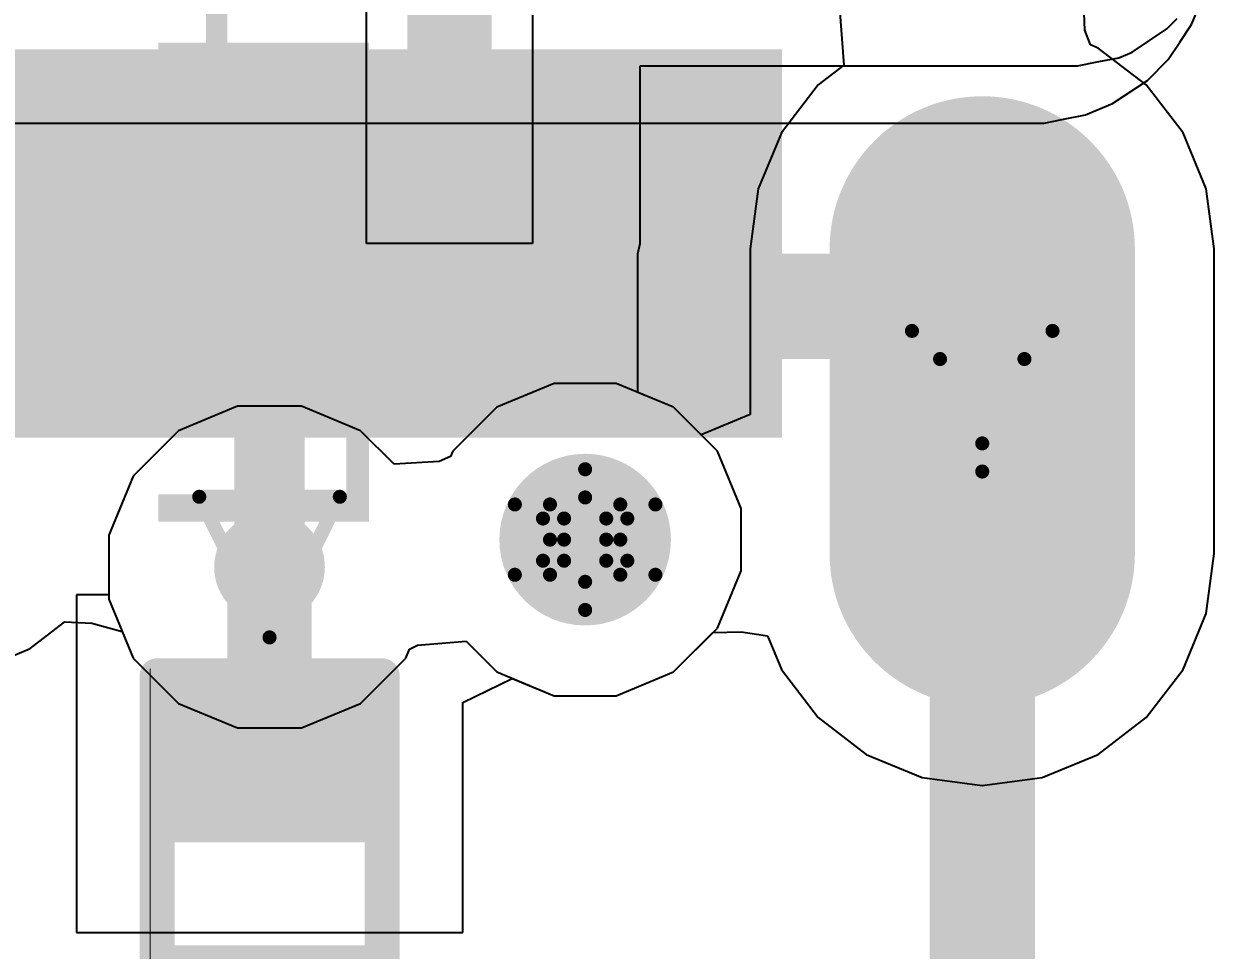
# Model space of a CAD drawing. Header units: inches. Extents: x -5 to 234, y -4 to 104.
# Drawn here: x 32.022 to 36.323, y -0.122 to 3.225 of the extents above; entities that cross this region are included whole.
import ezdxf

# ---------------------------------------------------------------- set-up
doc = ezdxf.new("R2010")
doc.units = ezdxf.units.IN
for name, color, linetype in [('Bottom Layer', 5, 'Continuous'), ('Bottom Overlay', 54, 'Continuous'), ('Bottom Paste', 16, 'Continuous'), ('Bottom Solder', 6, 'Continuous'), ('Drill Drawing', 1, 'Continuous'), ('GND', 16, 'Continuous'), ('Multi-Layer', 9, 'Continuous'), ('Pad Holes', 156, 'Continuous'), ('POWER', 76, 'Continuous'), ('Top Layer', 1, 'Continuous'), ('Top Overlay', 2, 'Continuous'), ('Top Paste', 8, 'Continuous'), ('Top Solder', 216, 'Continuous'), ('Via Holes', 16, 'Continuous')]:
    doc.layers.add(name, color=color, linetype=linetype)
doc.styles.add('Arial', font='', dxfattribs={"height": 0.2})
doc.styles.get('Arial').set_extended_font_data('Arial')

# ---------------------------------------------------------------- blocks, each defined once
blk = doc.blocks.new('TYPE_C_31_M_12__19')
at = {"layer": 'Bottom Layer'}
h = blk.add_hatch(color=5, dxfattribs=at)
edge = h.paths.add_edge_path()
edge.add_arc((4.325, 1.255), 0.45, 180, 360)
edge.add_line((4.775, 1.255), (4.775, 2.355))
edge.add_arc((4.325, 2.355), 0.45, 0, 180)
edge.add_line((3.875, 2.355), (3.875, 1.255))
at = {"layer": 'Bottom Solder'}
h = blk.add_hatch(color=6, dxfattribs=at)
edge = h.paths.add_edge_path()
edge.add_arc((4.325, 1.255), 0.5516, 180, 360)
edge.add_line((4.8766, 1.255), (4.8766, 2.355))
edge.add_arc((4.325, 2.355), 0.5516, 0, 180)
edge.add_line((3.7734, 2.355), (3.7734, 1.255))
h = blk.add_hatch(color=6, dxfattribs=at)
edge = h.paths.add_edge_path()
edge.add_arc((2.89, 1.305), 0.1016, 0, 360)
at = {"layer": 'GND'}
h = blk.add_hatch(color=16, dxfattribs=at)
edge = h.paths.add_edge_path()
edge.add_arc((4.325, 1.255), 0.45, 180, 360)
edge.add_line((4.775, 1.255), (4.775, 2.355))
edge.add_arc((4.325, 2.355), 0.45, 0, 180)
edge.add_line((3.875, 2.355), (3.875, 1.255))
at = {"layer": 'Multi-Layer'}
h = blk.add_hatch(color=9, dxfattribs=at)
edge = h.paths.add_edge_path()
edge.add_arc((4.325, 1.255), 0.45, 180, 360)
edge.add_line((4.775, 1.255), (4.775, 2.355))
edge.add_arc((4.325, 2.355), 0.45, 0, 180)
edge.add_line((3.875, 2.355), (3.875, 1.255))
at = {"layer": 'Pad Holes'}
h = blk.add_hatch(color=7, dxfattribs=at)
edge = h.paths.add_edge_path()
edge.add_arc((4.325, 1.255), 0.3, 180, 360)
edge.add_line((4.625, 1.255), (4.625, 2.355))
edge.add_arc((4.325, 2.355), 0.3, 0, 180)
edge.add_line((4.025, 2.355), (4.025, 1.255))
h = blk.add_hatch(color=7, dxfattribs=at)
edge = h.paths.add_edge_path()
edge.add_arc((2.89, 1.305), 0.31, 0, 360)
at = {"layer": 'POWER'}
h = blk.add_hatch(color=76, dxfattribs=at)
edge = h.paths.add_edge_path()
edge.add_arc((4.325, 1.255), 0.45, 180, 360)
edge.add_line((4.775, 1.255), (4.775, 2.355))
edge.add_arc((4.325, 2.355), 0.45, 0, 180)
edge.add_line((3.875, 2.355), (3.875, 1.255))
at = {"layer": 'Top Layer'}
for points in [[(0.9, 1.775), (0.6, 1.775), (0.6, 2.975), (0.9, 2.975)], [(1.4, 1.775), (1.1, 1.775), (1.1, 2.975), (1.4, 2.975)], [(1.9, 1.775), (1.6, 1.775), (1.6, 2.975), (1.9, 2.975)], [(2.7, 1.775), (2.1, 1.775), (2.1, 2.975), (2.7, 2.975)], [(2.9, 2.975), (3.5, 2.975), (3.5, 1.775), (2.9, 1.775)]]:
    blk.add_hatch(color=1, dxfattribs=at).paths.add_polyline_path(points)
h = blk.add_hatch(color=1, dxfattribs=at)
edge = h.paths.add_edge_path()
edge.add_arc((4.325, 1.255), 0.45, 180, 360)
edge.add_line((4.775, 1.255), (4.775, 2.355))
edge.add_arc((4.325, 2.355), 0.45, 0, 180)
edge.add_line((3.875, 2.355), (3.875, 1.255))
at = {"layer": 'Top Paste'}
for points in [[(0.9, 1.775), (0.6, 1.775), (0.6, 2.975), (0.9, 2.975)], [(1.4, 1.775), (1.1, 1.775), (1.1, 2.975), (1.4, 2.975)], [(1.9, 1.775), (1.6, 1.775), (1.6, 2.975), (1.9, 2.975)], [(2.7, 1.775), (2.1, 1.775), (2.1, 2.975), (2.7, 2.975)], [(2.9, 2.975), (3.5, 2.975), (3.5, 1.775), (2.9, 1.775)]]:
    blk.add_hatch(color=8, dxfattribs=at).paths.add_polyline_path(points)
at = {"layer": 'Top Solder'}
for points in [[(1.0016, 1.6734), (0.4984, 1.6734), (0.4984, 3.0766), (1.0016, 3.0766)], [(1.5016, 1.6734), (0.9984, 1.6734), (0.9984, 3.0766), (1.5016, 3.0766)], [(2.0016, 1.6734), (1.4984, 1.6734), (1.4984, 3.0766), (2.0016, 3.0766)], [(2.8016, 1.6734), (1.9984, 1.6734), (1.9984, 3.0766), (2.8016, 3.0766)], [(2.7984, 3.0766), (3.6016, 3.0766), (3.6016, 1.6734), (2.7984, 1.6734)]]:
    blk.add_hatch(color=216, dxfattribs=at).paths.add_polyline_path(points)
h = blk.add_hatch(color=216, dxfattribs=at)
edge = h.paths.add_edge_path()
edge.add_arc((4.325, 1.255), 0.5516, 180, 360)
edge.add_line((4.8766, 1.255), (4.8766, 2.355))
edge.add_arc((4.325, 2.355), 0.5516, 0, 180)
edge.add_line((3.7734, 2.355), (3.7734, 1.255))
h = blk.add_hatch(color=216, dxfattribs=at)
edge = h.paths.add_edge_path()
edge.add_arc((2.89, 1.305), 0.1016, 0, 360)
at = {"layer": 'Top Overlay'}
blk.add_lwpolyline([(4.4446, -1.181, 0.127, 0.127, 0), (4.4446, 0.4446, 0.127, 0.127, 0)], format="xyseb", dxfattribs=at)
blk.add_lwpolyline([(4.4129, 0.4446, 0.0635, 0.0635, 1), (4.4764, 0.4446, 0.0635, 0.0635, 1)], format="xyseb", close=True, dxfattribs=at)
blk = doc.blocks.new('R___0402_B_53')
at = {"layer": 'Bottom Layer'}
for points in [[(-0.2413, 0.3175), (-0.2413, -0.3175), (-0.6985, -0.3175), (-0.6985, 0.3175)], [(0.6985, 0.3175), (0.6985, -0.3175), (0.2413, -0.3175), (0.2413, 0.3175)]]:
    blk.add_hatch(color=5, dxfattribs=at).paths.add_polyline_path(points)
at = {"layer": 'Bottom Paste'}
for points in [[(-0.2413, 0.3175), (-0.2413, -0.3175), (-0.6985, -0.3175), (-0.6985, 0.3175)], [(0.6985, 0.3175), (0.6985, -0.3175), (0.2413, -0.3175), (0.2413, 0.3175)]]:
    blk.add_hatch(color=16, dxfattribs=at).paths.add_polyline_path(points)
at = {"layer": 'Bottom Solder'}
for points in [[(-0.1863, 0.3725), (-0.1863, -0.3725), (-0.7535, -0.3725), (-0.7535, 0.3725)], [(0.7535, 0.3725), (0.7535, -0.3725), (0.1863, -0.3725), (0.1863, 0.3725)]]:
    blk.add_hatch(color=6, dxfattribs=at).paths.add_polyline_path(points)
at = {"layer": 'Bottom Overlay'}
for points in [[(-0.7874, 0.4064, 0.127, 0.127, 0), (0.7874, 0.4064, 0.127, 0.127, 0)], [(-0.7874, 0.4064, 0.127, 0.127, 0), (-0.7874, -0.4064, 0.127, 0.127, 0)], [(-0.8128, 0.4318, 0.00323, 0.00323, 0), (0.8128, 0.4318, 0.00323, 0.00323, 0)], [(0.7874, 0.4064, 0.127, 0.127, 0), (0.7874, -0.4064, 0.127, 0.127, 0)], [(-0.7874, -0.4064, 0.127, 0.127, 0), (0.7874, -0.4064, 0.127, 0.127, 0)]]:
    blk.add_lwpolyline(points, format="xyseb", dxfattribs=at)
for points in [[(-0.8191, 0.4064, 0.0635, 0.0635, 1), (-0.7556, 0.4064, 0.0635, 0.0635, 1)], [(-0.8191, 0.4064, 0.0635, 0.0635, 1), (-0.7556, 0.4064, 0.0635, 0.0635, 1)], [(-0.8136, 0.4318, 0.00161, 0.00161, 1), (-0.812, 0.4318, 0.00161, 0.00161, 1)], [(0.7556, 0.4064, 0.0635, 0.0635, 1), (0.8191, 0.4064, 0.0635, 0.0635, 1)], [(0.7556, 0.4064, 0.0635, 0.0635, 1), (0.8191, 0.4064, 0.0635, 0.0635, 1)], [(0.812, 0.4318, 0.00161, 0.00161, 1), (0.8136, 0.4318, 0.00161, 0.00161, 1)], [(-0.8191, -0.4064, 0.0635, 0.0635, 1), (-0.7556, -0.4064, 0.0635, 0.0635, 1)], [(-0.8191, -0.4064, 0.0635, 0.0635, 1), (-0.7556, -0.4064, 0.0635, 0.0635, 1)], [(0.7556, -0.4064, 0.0635, 0.0635, 1), (0.8191, -0.4064, 0.0635, 0.0635, 1)], [(0.7556, -0.4064, 0.0635, 0.0635, 1), (0.8191, -0.4064, 0.0635, 0.0635, 1)]]:
    blk.add_lwpolyline(points, format="xyseb", close=True, dxfattribs=at)

msp = doc.modelspace()

# ---------------------------------------------------------------- hatches: boundary and pattern name
at = {"layer": 'Bottom Layer'}
h = msp.add_hatch(color=5, dxfattribs=at)
edge = h.paths.add_edge_path()
edge.add_arc((32.9095, 1.2622), 0.2, 0, 360)
at = {"layer": 'GND'}
h = msp.add_hatch(color=16, dxfattribs=at)
edge = h.paths.add_edge_path()
edge.add_arc((32.9095, 1.2622), 0.2, 0, 360)
at = {"layer": 'POWER'}
h = msp.add_hatch(color=76, dxfattribs=at)
edge = h.paths.add_edge_path()
edge.add_arc((32.9095, 1.2622), 0.2, 0, 360)
at = {"layer": 'Top Layer'}
h = msp.add_hatch(color=1, dxfattribs=at)
edge = h.paths.add_edge_path()
edge.add_arc((32.9095, 1.2622), 0.2, 0, 360)
at = {"layer": 'Via Holes'}
h = msp.add_hatch(color=7, dxfattribs=at)
edge = h.paths.add_edge_path()
edge.add_arc((32.9095, 1.2622), 0.1, 0, 360)

# ---------------------------------------------------------------- linework, layer by layer
at = {"layer": 'Bottom Layer'}
for p, q in [((36.2415, 3.2219), (36.2822, 3.3201)), ((36.1992, 3.1585), (36.2415, 3.2219)), ((36.2415, 3.2219), (36.2415, 3.2219)), ((36.2415, 3.2219), (36.2415, 3.2219)), ((36.1573, 3.0958), (36.1992, 3.1585)), ((36.0821, 3.0206), (36.1573, 3.0958)), ((36.1573, 3.0958), (36.1573, 3.0958)), ((36.1573, 3.0958), (36.1573, 3.0958)), ((35.9561, 2.9364), (36.0821, 3.0206)), ((35.8578, 2.8957), (35.9561, 2.9364)), ((35.7725, 2.8787), (35.8578, 2.8957)), ((35.8578, 2.8957), (35.8578, 2.8957)), ((35.8578, 2.8957), (35.8578, 2.8957)), ((26.7582, 2.8662), (35.6559, 2.8662)), ((35.6559, 2.8662), (35.7091, 2.8662)), ((35.7091, 2.8662), (35.7725, 2.8787)), ((35.7091, 2.8662), (35.7091, 2.8662)), ((35.7091, 2.8662), (35.7091, 2.8662)), ((33.9378, 1.9255), (33.7305, 1.8397)), ((34.1622, 1.9255), (33.9378, 1.9255)), ((34.3695, 1.8397), (34.1622, 1.9255)), ((32.794, 1.8432), (32.5804, 1.7548)), ((33.0251, 1.8432), (32.794, 1.8432)), ((33.2387, 1.7548), (33.0251, 1.8432)), ((33.7305, 1.8397), (33.5719, 1.681)), ((34.5281, 1.681), (34.3695, 1.8397)), ((32.5804, 1.7548), (32.417, 1.5913)), ((33.3598, 1.6336), (33.2387, 1.7548)), ((33.5719, 1.681), (33.5639, 1.6618)), ((34.614, 1.4737), (34.5281, 1.681)), ((33.5223, 1.6437), (33.3598, 1.6336)), ((33.5639, 1.6618), (33.5223, 1.6437)), ((32.417, 1.5913), (32.3285, 1.3778)), ((34.614, 1.2493), (34.614, 1.4737)), ((32.3285, 1.3778), (32.3285, 1.1615)), ((34.5281, 1.042), (34.614, 1.2493)), ((32.3285, 1.1615), (32.2115, 1.1615)), ((32.2115, 1.1615), (32.2115, -0.0577)), ((34.3695, 0.8834), (34.5281, 1.042)), ((34.1622, 0.7975), (34.3695, 0.8834)), ((33.6085, 0.7731), (33.7863, 0.8603)), ((33.7863, 0.8603), (33.9378, 0.7975)), ((33.9378, 0.7975), (34.1622, 0.7975)), ((33.6085, -0.0577), (33.6085, 0.7731)), ((32.2115, -0.0577), (33.6085, -0.0577))]:
    msp.add_line(p, q, dxfattribs=at)
for points in [[(32.9095, 0.5524, 0.3048, 0.3048, 0), (32.9095, 1.2622, 0.3048, 0.3048, 0)], [(32.9095, 0.5524, 0.1778, 0.1778, 0), (32.91, 0.5519, 0.1778, 0.1778, 0)]]:
    msp.add_lwpolyline(points, format="xyseb", dxfattribs=at)
for points in [[(32.8333, 1.2622, 0.1524, 0.1524, 1), (32.9857, 1.2622, 0.1524, 0.1524, 1)], [(32.8333, 0.5524, 0.1524, 0.1524, 1), (32.9857, 0.5524, 0.1524, 0.1524, 1)], [(32.8651, 0.5524, 0.0889, 0.0889, 1), (32.954, 0.5524, 0.0889, 0.0889, 1)], [(32.8655, 0.5519, 0.0889, 0.0889, 1), (32.9544, 0.5519, 0.0889, 0.0889, 1)]]:
    msp.add_lwpolyline(points, format="xyseb", close=True, dxfattribs=at)
at = {"layer": 'Drill Drawing'}
for points in [[(35.231, 2.1155, 0.0508, 0.0508, 0), (35.739, 2.1155, 0.0508, 0.0508, 0)], [(35.231, 2.1155, 0.0508, 0.0508, 0), (35.485, 1.6075, 0.0508, 0.0508, 0)], [(35.485, 1.6075, 0.0508, 0.0508, 0), (35.739, 2.1155, 0.0508, 0.0508, 0)], [(35.3326, 2.0139, 0.0508, 0.0508, 0), (35.6374, 2.0139, 0.0508, 0.0508, 0)], [(35.3326, 2.0139, 0.0508, 0.0508, 0), (35.485, 1.7091, 0.0508, 0.0508, 0)], [(35.485, 1.7091, 0.0508, 0.0508, 0), (35.6374, 2.0139, 0.0508, 0.0508, 0)], [(33.923, 1.4885, 0.0508, 0.0508, 0), (34.05, 1.6155, 0.0508, 0.0508, 0)], [(34.05, 1.6155, 0.0508, 0.0508, 0), (34.177, 1.4885, 0.0508, 0.0508, 0)], [(32.6555, 1.5162, 0.0508, 0.0508, 0), (33.1635, 1.5162, 0.0508, 0.0508, 0)], [(32.6555, 1.5162, 0.0508, 0.0508, 0), (32.9095, 1.0082, 0.0508, 0.0508, 0)], [(32.9095, 1.0082, 0.0508, 0.0508, 0), (33.1635, 1.5162, 0.0508, 0.0508, 0)], [(33.796, 1.4885, 0.0508, 0.0508, 0), (33.923, 1.3615, 0.0508, 0.0508, 0)], [(33.796, 1.4885, 0.0508, 0.0508, 0), (33.923, 1.4885, 0.0508, 0.0508, 0)], [(33.9738, 1.4377, 0.0508, 0.0508, 0), (34.05, 1.5139, 0.0508, 0.0508, 0)], [(34.05, 1.5139, 0.0508, 0.0508, 0), (34.1262, 1.4377, 0.0508, 0.0508, 0)], [(34.177, 1.4885, 0.0508, 0.0508, 0), (34.304, 1.4885, 0.0508, 0.0508, 0)], [(34.177, 1.3615, 0.0508, 0.0508, 0), (34.304, 1.4885, 0.0508, 0.0508, 0)], [(33.8976, 1.4377, 0.0508, 0.0508, 0), (33.9738, 1.3615, 0.0508, 0.0508, 0)], [(33.8976, 1.4377, 0.0508, 0.0508, 0), (33.9738, 1.4377, 0.0508, 0.0508, 0)], [(34.1262, 1.4377, 0.0508, 0.0508, 0), (34.2024, 1.4377, 0.0508, 0.0508, 0)], [(34.1262, 1.3615, 0.0508, 0.0508, 0), (34.2024, 1.4377, 0.0508, 0.0508, 0)], [(33.796, 1.2345, 0.0508, 0.0508, 0), (33.923, 1.3615, 0.0508, 0.0508, 0)], [(33.8976, 1.2853, 0.0508, 0.0508, 0), (33.9738, 1.3615, 0.0508, 0.0508, 0)], [(34.1262, 1.3615, 0.0508, 0.0508, 0), (34.2024, 1.2853, 0.0508, 0.0508, 0)], [(34.177, 1.3615, 0.0508, 0.0508, 0), (34.304, 1.2345, 0.0508, 0.0508, 0)], [(33.8976, 1.2853, 0.0508, 0.0508, 0), (33.9738, 1.2853, 0.0508, 0.0508, 0)], [(33.9738, 1.2853, 0.0508, 0.0508, 0), (34.05, 1.2091, 0.0508, 0.0508, 0)], [(34.05, 1.2091, 0.0508, 0.0508, 0), (34.1262, 1.2853, 0.0508, 0.0508, 0)], [(34.1262, 1.2853, 0.0508, 0.0508, 0), (34.2024, 1.2853, 0.0508, 0.0508, 0)], [(33.796, 1.2345, 0.0508, 0.0508, 0), (33.923, 1.2345, 0.0508, 0.0508, 0)], [(33.923, 1.2345, 0.0508, 0.0508, 0), (34.05, 1.1075, 0.0508, 0.0508, 0)], [(34.05, 1.1075, 0.0508, 0.0508, 0), (34.177, 1.2345, 0.0508, 0.0508, 0)], [(34.177, 1.2345, 0.0508, 0.0508, 0), (34.304, 1.2345, 0.0508, 0.0508, 0)]]:
    msp.add_lwpolyline(points, format="xyseb", dxfattribs=at)
for points in [[(35.2183, 2.1155, 0.0254, 0.0254, 1), (35.2437, 2.1155, 0.0254, 0.0254, 1)], [(35.2183, 2.1155, 0.0254, 0.0254, 1), (35.2437, 2.1155, 0.0254, 0.0254, 1)], [(35.7263, 2.1155, 0.0254, 0.0254, 1), (35.7517, 2.1155, 0.0254, 0.0254, 1)], [(35.7263, 2.1155, 0.0254, 0.0254, 1), (35.7517, 2.1155, 0.0254, 0.0254, 1)], [(35.3199, 2.0139, 0.0254, 0.0254, 1), (35.3453, 2.0139, 0.0254, 0.0254, 1)], [(35.3199, 2.0139, 0.0254, 0.0254, 1), (35.3453, 2.0139, 0.0254, 0.0254, 1)], [(35.6247, 2.0139, 0.0254, 0.0254, 1), (35.6501, 2.0139, 0.0254, 0.0254, 1)], [(35.6247, 2.0139, 0.0254, 0.0254, 1), (35.6501, 2.0139, 0.0254, 0.0254, 1)], [(35.4723, 1.7091, 0.0254, 0.0254, 1), (35.4977, 1.7091, 0.0254, 0.0254, 1)], [(35.4723, 1.7091, 0.0254, 0.0254, 1), (35.4977, 1.7091, 0.0254, 0.0254, 1)], [(34.0373, 1.6155, 0.0254, 0.0254, 1), (34.0627, 1.6155, 0.0254, 0.0254, 1)], [(34.0373, 1.6155, 0.0254, 0.0254, 1), (34.0627, 1.6155, 0.0254, 0.0254, 1)], [(35.4723, 1.6075, 0.0254, 0.0254, 1), (35.4977, 1.6075, 0.0254, 0.0254, 1)], [(35.4723, 1.6075, 0.0254, 0.0254, 1), (35.4977, 1.6075, 0.0254, 0.0254, 1)], [(32.6428, 1.5162, 0.0254, 0.0254, 1), (32.6682, 1.5162, 0.0254, 0.0254, 1)], [(32.6428, 1.5162, 0.0254, 0.0254, 1), (32.6682, 1.5162, 0.0254, 0.0254, 1)], [(33.1508, 1.5162, 0.0254, 0.0254, 1), (33.1762, 1.5162, 0.0254, 0.0254, 1)], [(33.1508, 1.5162, 0.0254, 0.0254, 1), (33.1762, 1.5162, 0.0254, 0.0254, 1)], [(33.7833, 1.4885, 0.0254, 0.0254, 1), (33.8087, 1.4885, 0.0254, 0.0254, 1)], [(33.7833, 1.4885, 0.0254, 0.0254, 1), (33.8087, 1.4885, 0.0254, 0.0254, 1)], [(33.9103, 1.4885, 0.0254, 0.0254, 1), (33.9357, 1.4885, 0.0254, 0.0254, 1)], [(33.9103, 1.4885, 0.0254, 0.0254, 1), (33.9357, 1.4885, 0.0254, 0.0254, 1)], [(34.0373, 1.5139, 0.0254, 0.0254, 1), (34.0627, 1.5139, 0.0254, 0.0254, 1)], [(34.0373, 1.5139, 0.0254, 0.0254, 1), (34.0627, 1.5139, 0.0254, 0.0254, 1)], [(34.1643, 1.4885, 0.0254, 0.0254, 1), (34.1897, 1.4885, 0.0254, 0.0254, 1)], [(34.1643, 1.4885, 0.0254, 0.0254, 1), (34.1897, 1.4885, 0.0254, 0.0254, 1)], [(34.2913, 1.4885, 0.0254, 0.0254, 1), (34.3167, 1.4885, 0.0254, 0.0254, 1)], [(34.2913, 1.4885, 0.0254, 0.0254, 1), (34.3167, 1.4885, 0.0254, 0.0254, 1)], [(33.8849, 1.4377, 0.0254, 0.0254, 1), (33.9103, 1.4377, 0.0254, 0.0254, 1)], [(33.8849, 1.4377, 0.0254, 0.0254, 1), (33.9103, 1.4377, 0.0254, 0.0254, 1)], [(33.9611, 1.4377, 0.0254, 0.0254, 1), (33.9865, 1.4377, 0.0254, 0.0254, 1)], [(33.9611, 1.4377, 0.0254, 0.0254, 1), (33.9865, 1.4377, 0.0254, 0.0254, 1)], [(34.1135, 1.4377, 0.0254, 0.0254, 1), (34.1389, 1.4377, 0.0254, 0.0254, 1)], [(34.1135, 1.4377, 0.0254, 0.0254, 1), (34.1389, 1.4377, 0.0254, 0.0254, 1)], [(34.1897, 1.4377, 0.0254, 0.0254, 1), (34.2151, 1.4377, 0.0254, 0.0254, 1)], [(34.1897, 1.4377, 0.0254, 0.0254, 1), (34.2151, 1.4377, 0.0254, 0.0254, 1)], [(33.9103, 1.3615, 0.0254, 0.0254, 1), (33.9357, 1.3615, 0.0254, 0.0254, 1)], [(33.9103, 1.3615, 0.0254, 0.0254, 1), (33.9357, 1.3615, 0.0254, 0.0254, 1)], [(33.9611, 1.3615, 0.0254, 0.0254, 1), (33.9865, 1.3615, 0.0254, 0.0254, 1)], [(33.9611, 1.3615, 0.0254, 0.0254, 1), (33.9865, 1.3615, 0.0254, 0.0254, 1)], [(34.1135, 1.3615, 0.0254, 0.0254, 1), (34.1389, 1.3615, 0.0254, 0.0254, 1)], [(34.1135, 1.3615, 0.0254, 0.0254, 1), (34.1389, 1.3615, 0.0254, 0.0254, 1)], [(34.1643, 1.3615, 0.0254, 0.0254, 1), (34.1897, 1.3615, 0.0254, 0.0254, 1)], [(34.1643, 1.3615, 0.0254, 0.0254, 1), (34.1897, 1.3615, 0.0254, 0.0254, 1)], [(33.8849, 1.2853, 0.0254, 0.0254, 1), (33.9103, 1.2853, 0.0254, 0.0254, 1)], [(33.8849, 1.2853, 0.0254, 0.0254, 1), (33.9103, 1.2853, 0.0254, 0.0254, 1)], [(33.9611, 1.2853, 0.0254, 0.0254, 1), (33.9865, 1.2853, 0.0254, 0.0254, 1)], [(33.9611, 1.2853, 0.0254, 0.0254, 1), (33.9865, 1.2853, 0.0254, 0.0254, 1)], [(34.1135, 1.2853, 0.0254, 0.0254, 1), (34.1389, 1.2853, 0.0254, 0.0254, 1)], [(34.1135, 1.2853, 0.0254, 0.0254, 1), (34.1389, 1.2853, 0.0254, 0.0254, 1)], [(34.1897, 1.2853, 0.0254, 0.0254, 1), (34.2151, 1.2853, 0.0254, 0.0254, 1)], [(34.1897, 1.2853, 0.0254, 0.0254, 1), (34.2151, 1.2853, 0.0254, 0.0254, 1)], [(33.7833, 1.2345, 0.0254, 0.0254, 1), (33.8087, 1.2345, 0.0254, 0.0254, 1)], [(33.7833, 1.2345, 0.0254, 0.0254, 1), (33.8087, 1.2345, 0.0254, 0.0254, 1)], [(33.9103, 1.2345, 0.0254, 0.0254, 1), (33.9357, 1.2345, 0.0254, 0.0254, 1)], [(33.9103, 1.2345, 0.0254, 0.0254, 1), (33.9357, 1.2345, 0.0254, 0.0254, 1)], [(34.1643, 1.2345, 0.0254, 0.0254, 1), (34.1897, 1.2345, 0.0254, 0.0254, 1)], [(34.1643, 1.2345, 0.0254, 0.0254, 1), (34.1897, 1.2345, 0.0254, 0.0254, 1)], [(34.2913, 1.2345, 0.0254, 0.0254, 1), (34.3167, 1.2345, 0.0254, 0.0254, 1)], [(34.2913, 1.2345, 0.0254, 0.0254, 1), (34.3167, 1.2345, 0.0254, 0.0254, 1)], [(34.0373, 1.2091, 0.0254, 0.0254, 1), (34.0627, 1.2091, 0.0254, 0.0254, 1)], [(34.0373, 1.2091, 0.0254, 0.0254, 1), (34.0627, 1.2091, 0.0254, 0.0254, 1)], [(34.0373, 1.1075, 0.0254, 0.0254, 1), (34.0627, 1.1075, 0.0254, 0.0254, 1)], [(34.0373, 1.1075, 0.0254, 0.0254, 1), (34.0627, 1.1075, 0.0254, 0.0254, 1)], [(32.8968, 1.0082, 0.0254, 0.0254, 1), (32.9222, 1.0082, 0.0254, 0.0254, 1)], [(32.8968, 1.0082, 0.0254, 0.0254, 1), (32.9222, 1.0082, 0.0254, 0.0254, 1)]]:
    msp.add_lwpolyline(points, format="xyseb", close=True, dxfattribs=at)
at = {"layer": 'GND'}
for p, q in [((33.9378, 1.9255), (33.7305, 1.8397)), ((34.1622, 1.9255), (33.9378, 1.9255)), ((34.3695, 1.8397), (34.1622, 1.9255)), ((32.794, 1.8432), (32.5804, 1.7548)), ((33.0251, 1.8432), (32.794, 1.8432)), ((33.2387, 1.7548), (33.0251, 1.8432)), ((33.7305, 1.8397), (33.5719, 1.681)), ((34.5281, 1.681), (34.3695, 1.8397)), ((32.5804, 1.7548), (32.417, 1.5913)), ((33.3598, 1.6336), (33.2387, 1.7548)), ((33.5719, 1.681), (33.5639, 1.6618)), ((34.614, 1.4737), (34.5281, 1.681)), ((33.5223, 1.6437), (33.3598, 1.6336)), ((33.5639, 1.6618), (33.5223, 1.6437)), ((32.417, 1.5913), (32.3285, 1.3778)), ((34.614, 1.2493), (34.614, 1.4737)), ((32.3285, 1.3778), (32.3285, 1.1467)), ((34.5281, 1.042), (34.614, 1.2493)), ((32.3285, 1.1467), (32.417, 0.9331)), ((34.3695, 0.8834), (34.5281, 1.042)), ((33.4442, 0.9798), (33.6198, 0.9941)), ((33.6198, 0.9941), (33.7305, 0.8834)), ((33.4021, 0.9331), (33.4157, 0.9659)), ((33.4157, 0.9659), (33.4442, 0.9798)), ((32.417, 0.9331), (32.5804, 0.7697)), ((33.2387, 0.7697), (33.4021, 0.9331)), ((33.7305, 0.8834), (33.9378, 0.7975)), ((34.1622, 0.7975), (34.3695, 0.8834)), ((33.9378, 0.7975), (34.1622, 0.7975)), ((32.5804, 0.7697), (32.794, 0.6812)), ((33.0251, 0.6812), (33.2387, 0.7697)), ((32.794, 0.6812), (33.0251, 0.6812))]:
    msp.add_line(p, q, dxfattribs=at)
at = {"layer": 'POWER'}
for p, q in [((35.8561, 3.2022), (35.8501, 3.3522)), ((34.9686, 3.2814), (34.9845, 3.0749)), ((35.8756, 3.1492), (35.8561, 3.2022)), ((35.9041, 3.1374), (35.8756, 3.1492)), ((36.0777, 3.0042), (35.9041, 3.1374)), ((34.9845, 3.0749), (34.8923, 3.0042)), ((34.8923, 3.0042), (34.7591, 2.8306)), ((36.2109, 2.8306), (36.0777, 3.0042)), ((34.7591, 2.8306), (34.6754, 2.6285)), ((36.2946, 2.6285), (36.2109, 2.8306)), ((34.6754, 2.6285), (34.6468, 2.4115)), ((36.3232, 2.4115), (36.2946, 2.6285)), ((34.6468, 2.4115), (34.6468, 1.8138)), ((36.3232, 1.3115), (36.3232, 2.4115)), ((33.9378, 1.9255), (33.7305, 1.8397)), ((34.1622, 1.9255), (33.9378, 1.9255)), ((34.3695, 1.8397), (34.1622, 1.9255)), ((32.794, 1.8432), (32.5804, 1.7548)), ((33.0251, 1.8432), (32.794, 1.8432)), ((33.2387, 1.7548), (33.0251, 1.8432)), ((33.7305, 1.8397), (33.5719, 1.681)), ((34.469, 1.7401), (34.3695, 1.8397)), ((34.6468, 1.8138), (34.469, 1.7401)), ((32.5804, 1.7548), (32.417, 1.5913)), ((33.3598, 1.6336), (33.2387, 1.7548)), ((33.5719, 1.681), (33.5639, 1.6618)), ((33.5223, 1.6437), (33.3598, 1.6336)), ((33.5639, 1.6618), (33.5223, 1.6437)), ((32.417, 1.5913), (32.3285, 1.3778)), ((32.3285, 1.3778), (32.3285, 1.1467)), ((36.2946, 1.0946), (36.3232, 1.3115)), ((32.3285, 1.1467), (32.417, 0.9331)), ((36.2109, 0.8924), (36.2946, 1.0946)), ((33.4442, 0.9798), (33.6198, 0.9941)), ((33.6198, 0.9941), (33.7305, 0.8834)), ((34.3695, 0.8834), (34.5116, 1.0255)), ((34.5116, 1.0255), (34.6135, 1.0287)), ((34.6135, 1.0287), (34.7089, 1.0138)), ((34.7089, 1.0138), (34.7591, 0.8924)), ((33.4021, 0.9331), (33.4157, 0.9659)), ((33.4157, 0.9659), (33.4442, 0.9798)), ((32.417, 0.9331), (32.5804, 0.7697)), ((33.2387, 0.7697), (33.4021, 0.9331)), ((33.7305, 0.8834), (33.9378, 0.7975)), ((34.1622, 0.7975), (34.3695, 0.8834)), ((34.7591, 0.8924), (34.8923, 0.7188)), ((36.0777, 0.7188), (36.2109, 0.8924)), ((33.9378, 0.7975), (34.1622, 0.7975)), ((32.5804, 0.7697), (32.794, 0.6812)), ((33.0251, 0.6812), (33.2387, 0.7697)), ((34.8923, 0.7188), (35.0659, 0.5856)), ((35.9041, 0.5856), (36.0777, 0.7188)), ((32.794, 0.6812), (33.0251, 0.6812)), ((35.0659, 0.5856), (35.2681, 0.5019)), ((35.7019, 0.5019), (35.9041, 0.5856)), ((35.2681, 0.5019), (35.485, 0.4733)), ((35.485, 0.4733), (35.7019, 0.5019))]:
    msp.add_line(p, q, dxfattribs=at)
at = {"layer": 'Top Layer'}
for p, q in [((33.26, 2.4315), (33.26, 3.8429)), ((33.86, 3.291), (33.86, 2.4315)), ((36.1525, 3.2066), (36.1896, 3.2437)), ((36.0265, 3.1224), (36.1525, 3.2066)), ((35.9063, 3.0881), (35.978, 3.1023)), ((35.978, 3.1023), (35.978, 3.1023)), ((35.978, 3.1023), (35.9781, 3.1023)), ((35.9781, 3.1023), (36.0265, 3.1224)), ((34.2485, 2.4315), (34.2485, 3.0728)), ((34.2485, 3.0728), (35.8032, 3.0728)), ((35.8032, 3.0728), (35.8032, 3.0728)), ((35.8032, 3.0728), (35.8294, 3.0728)), ((35.8294, 3.0728), (35.9063, 3.0881)), ((35.8294, 3.0728), (35.8294, 3.0728)), ((35.8294, 3.0728), (35.8294, 3.0728)), ((33.86, 2.4315), (33.26, 2.4315)), ((34.241, 2.394), (34.2485, 2.4315)), ((34.241, 1.8929), (34.241, 2.394)), ((34.3695, 1.8397), (34.241, 1.8929)), ((34.5281, 1.681), (34.3695, 1.8397)), ((34.614, 1.4737), (34.5281, 1.681)), ((34.614, 1.2493), (34.614, 1.4737)), ((34.5281, 1.042), (34.614, 1.2493)), ((32.0445, 0.9678), (32.1702, 1.0643)), ((32.1702, 1.0643), (32.2671, 1.0598)), ((32.2671, 1.0598), (32.3768, 1.0302)), ((34.3695, 0.8834), (34.5281, 1.042)), ((32.3768, 1.0302), (32.417, 0.9331)), ((33.4442, 0.9798), (33.6198, 0.9941)), ((33.6198, 0.9941), (33.7305, 0.8834)), ((31.8736, 0.897), (32.0445, 0.9678)), ((33.4021, 0.9331), (33.4157, 0.9659)), ((33.4157, 0.9659), (33.4442, 0.9798)), ((32.417, 0.9331), (32.5804, 0.7697)), ((33.2387, 0.7697), (33.4021, 0.9331)), ((33.7305, 0.8834), (33.9378, 0.7975)), ((34.1622, 0.7975), (34.3695, 0.8834)), ((33.9378, 0.7975), (34.1622, 0.7975)), ((32.5804, 0.7697), (32.794, 0.6812)), ((33.0251, 0.6812), (33.2387, 0.7697)), ((32.794, 0.6812), (33.0251, 0.6812))]:
    msp.add_line(p, q, dxfattribs=at)
for points in [[(33.56, 2.4315, 0.3048, 0.3048, 0), (33.56, 3.5968, 0.3048, 0.3048, 0)], [(34.36, 2.4154, 0.381, 0.381, 0), (34.36, 2.4315, 0.381, 0.381, 0)], [(34.36, 2.4154, 0.381, 0.381, 0), (34.5711, 2.2043, 0.381, 0.381, 0)], [(32.9098, 1.2624, 0.254, 0.254, 0), (32.9098, 2.4313, 0.254, 0.254, 0)], [(34.5711, 2.2043, 0.381, 0.381, 0), (35.1514, 2.2043, 0.381, 0.381, 0)], [(35.1514, 2.2043, 0.381, 0.381, 0), (35.485, 1.8706, 0.381, 0.381, 0)], [(35.485, 1.8615, 0.381, 0.381, 0), (35.485, 1.8706, 0.381, 0.381, 0)], [(35.485, -2.3185, 0.381, 0.381, 0), (35.485, 1.8615, 0.381, 0.381, 0)]]:
    msp.add_lwpolyline(points, format="xyseb", dxfattribs=at)
for points in [[(33.4838, 2.4315, 0.1524, 0.1524, 1), (33.6362, 2.4315, 0.1524, 0.1524, 1)], [(34.2647, 2.4315, 0.1905, 0.1905, 1), (34.4552, 2.4315, 0.1905, 0.1905, 1)], [(34.2647, 2.4154, 0.1905, 0.1905, 1), (34.4552, 2.4154, 0.1905, 0.1905, 1)], [(34.2647, 2.4154, 0.1905, 0.1905, 1), (34.4552, 2.4154, 0.1905, 0.1905, 1)], [(32.8463, 2.4313, 0.127, 0.127, 1), (32.9733, 2.4313, 0.127, 0.127, 1)], [(34.4758, 2.2043, 0.1905, 0.1905, 1), (34.6663, 2.2043, 0.1905, 0.1905, 1)], [(34.4758, 2.2043, 0.1905, 0.1905, 1), (34.6663, 2.2043, 0.1905, 0.1905, 1)], [(35.0561, 2.2043, 0.1905, 0.1905, 1), (35.2466, 2.2043, 0.1905, 0.1905, 1)], [(35.0561, 2.2043, 0.1905, 0.1905, 1), (35.2466, 2.2043, 0.1905, 0.1905, 1)], [(35.3897, 1.8706, 0.1905, 0.1905, 1), (35.5802, 1.8706, 0.1905, 0.1905, 1)], [(35.3897, 1.8706, 0.1905, 0.1905, 1), (35.5802, 1.8706, 0.1905, 0.1905, 1)], [(35.3897, 1.8615, 0.1905, 0.1905, 1), (35.5802, 1.8615, 0.1905, 0.1905, 1)], [(35.3897, 1.8615, 0.1905, 0.1905, 1), (35.5802, 1.8615, 0.1905, 0.1905, 1)], [(32.8463, 1.2624, 0.127, 0.127, 1), (32.9733, 1.2624, 0.127, 0.127, 1)]]:
    msp.add_lwpolyline(points, format="xyseb", close=True, dxfattribs=at)

# ---------------------------------------------------------------- block references
msp.add_blockref('TYPE_C_31_M_12__19', (31.16, 0.0565))
at = {"rotation": 90}
msp.add_blockref('R___0402_B_53', (32.91, 0.082), dxfattribs=at)

# ---------------------------------------------------------------- texts
at = {"layer": 'Bottom Overlay', "style": 'Arial', "text_generation_flag": 2}
msp.add_text('R14', height=0.762, rotation=270, dxfattribs=at).set_placement((32.5072, 1.3385))

doc.saveas('drawing.dxf')
